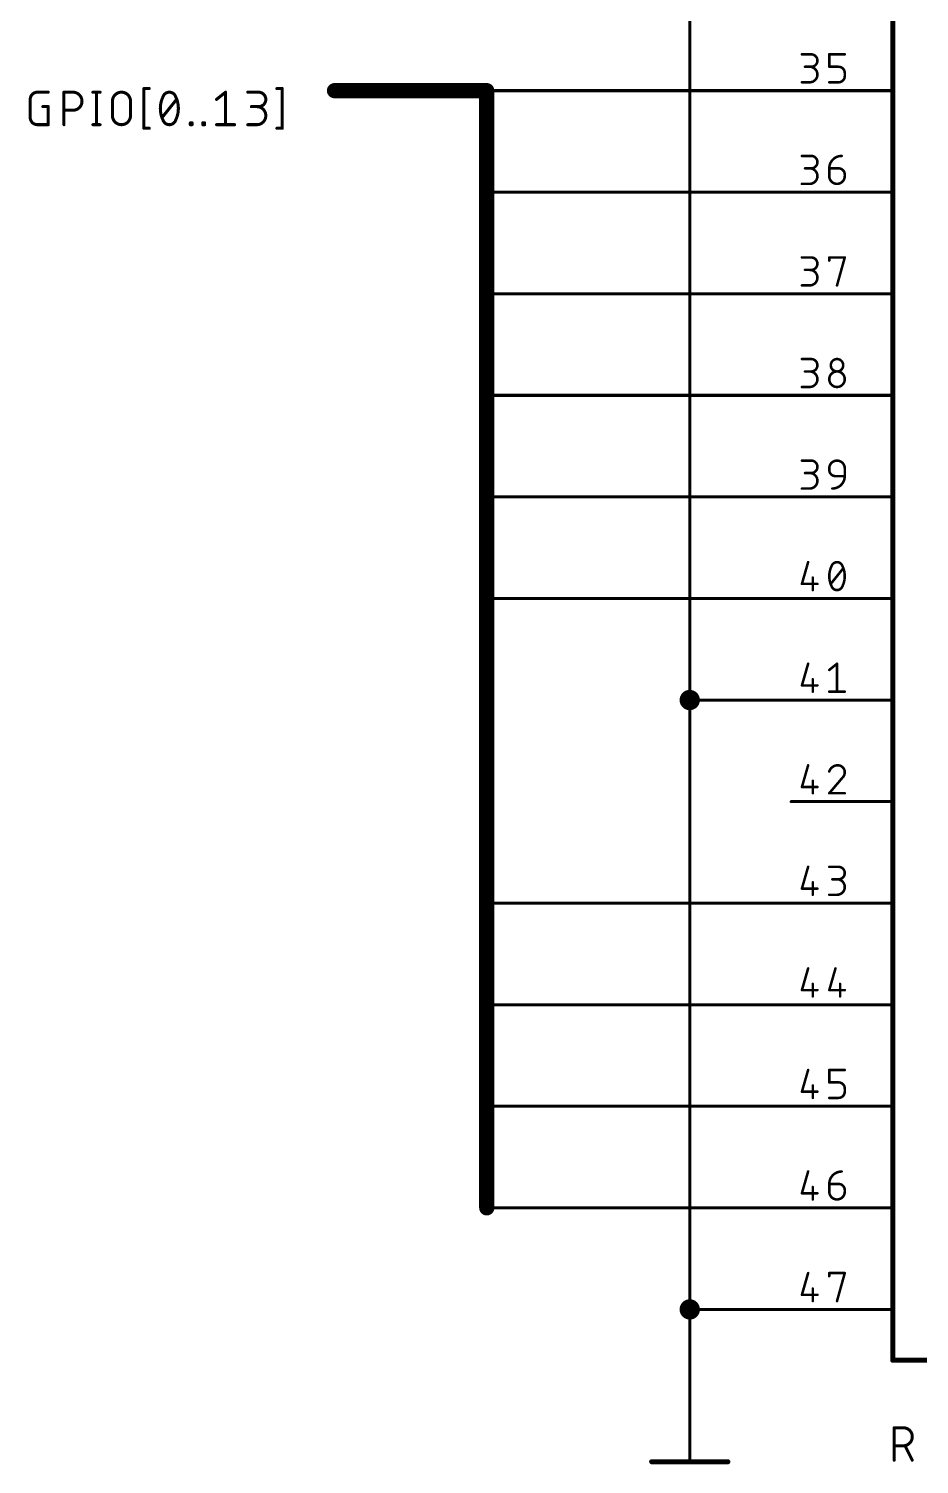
# Model space of a CAD drawing. Extents: x 0 to 388, y 0 to 261.
# Drawn here: x 109.2 to 153.7, y 91.3 to 163.1 of the extents above; entities that cross this region are included whole.
import ezdxf

# ---------------------------------------------------------------- set-up
doc = ezdxf.new("R2010")
doc.units = 0
for name, color, linetype in [('91', 94, 'CONTINUOUS'), ('92', 174, 'CONTINUOUS'), ('94', 14, 'CONTINUOUS'), ('95', 250, 'CONTINUOUS'), ('96', 250, 'CONTINUOUS')]:
    doc.layers.add(name, color=color, linetype=linetype)

msp = doc.modelspace()

# ---------------------------------------------------------------- linework, layer by layer
at = {"layer": '91', "const_width": 0.1524}
for points in [[(142.24, 170.18), (142.24, 129.54)], [(132.08, 160.02), (147.32, 160.02)], [(132.08, 154.94), (147.32, 154.94)], [(132.08, 149.86), (147.32, 149.86)], [(132.08, 144.78), (147.32, 144.78)], [(132.08, 139.7), (147.32, 139.7)], [(132.08, 134.62), (147.32, 134.62)], [(142.24, 129.54), (142.24, 99.06)], [(147.32, 129.54), (142.24, 129.54)], [(132.08, 119.38), (147.32, 119.38)], [(147.32, 114.3), (132.08, 114.3)], [(147.32, 109.22), (132.08, 109.22)], [(147.32, 104.14), (132.08, 104.14)], [(142.24, 99.06), (142.24, 93.98)], [(147.32, 99.06), (142.24, 99.06)]]:
    msp.add_lwpolyline(points, dxfattribs=at)
at = {"layer": '91'}
for points, const_width in [([(132.08, 160.0581, 1), (132.08, 159.9819)], 0.0762), ([(147.32, 159.9819, 1), (147.32, 160.0581)], 0.0762), ([(132.08, 154.9781, 1), (132.08, 154.9019)], 0.0762), ([(147.32, 154.9019, 1), (147.32, 154.9781)], 0.0762), ([(132.08, 149.8981, 1), (132.08, 149.8219)], 0.0762), ([(147.32, 149.8219, 1), (147.32, 149.8981)], 0.0762), ([(132.08, 144.8181, 1), (132.08, 144.7419)], 0.0762), ([(147.32, 144.7419, 1), (147.32, 144.8181)], 0.0762), ([(132.08, 139.7381, 1), (132.08, 139.6619)], 0.0762), ([(147.32, 139.6619, 1), (147.32, 139.7381)], 0.0762), ([(132.08, 134.6581, 1), (132.08, 134.5819)], 0.0762), ([(147.32, 134.5819, 1), (147.32, 134.6581)], 0.0762), ([(142.24, 129.286, 1), (142.24, 129.794, 1), (142.24, 129.286)], 0.508), ([(142.2781, 129.54, 1), (142.2019, 129.54)], 0.0762), ([(142.24, 129.5781, 1), (142.24, 129.5019)], 0.0762), ([(142.2019, 129.54, 1), (142.2781, 129.54)], 0.0762), ([(147.32, 129.5019, 1), (147.32, 129.5781)], 0.0762), ([(132.08, 119.4181, 1), (132.08, 119.3419)], 0.0762), ([(147.32, 119.3419, 1), (147.32, 119.4181)], 0.0762), ([(132.08, 114.3381, 1), (132.08, 114.2619)], 0.0762), ([(147.32, 114.2619, 1), (147.32, 114.3381)], 0.0762), ([(132.08, 109.2581, 1), (132.08, 109.1819)], 0.0762), ([(147.32, 109.1819, 1), (147.32, 109.2581)], 0.0762), ([(132.08, 104.1781, 1), (132.08, 104.1019)], 0.0762), ([(147.32, 104.1019, 1), (147.32, 104.1781)], 0.0762), ([(142.24, 98.806, 1), (142.24, 99.314, 1), (142.24, 98.806)], 0.508), ([(142.2781, 99.06, 1), (142.2019, 99.06)], 0.0762), ([(142.24, 99.0981, 1), (142.24, 99.0219)], 0.0762), ([(142.2019, 99.06, 1), (142.2781, 99.06)], 0.0762), ([(147.32, 99.0219, 1), (147.32, 99.0981)], 0.0762), ([(142.2019, 93.98, 1), (142.2781, 93.98)], 0.0762)]:
    msp.add_lwpolyline(points, format="xyb", dxfattribs=dict(at, const_width=const_width))
at = {"layer": '92', "const_width": 0.762}
for points in [[(132.08, 160.02), (124.46, 160.02)], [(132.08, 104.14), (132.08, 160.02)]]:
    msp.add_lwpolyline(points, dxfattribs=at)
at = {"layer": '92', "const_width": 0.381}
for points in [[(124.46, 160.2105, 1), (124.46, 159.8295)], [(132.2705, 160.02, 1), (131.8895, 160.02)], [(132.08, 159.8295, 1), (132.08, 160.2105)], [(131.8895, 104.14, 1), (132.2705, 104.14)]]:
    msp.add_lwpolyline(points, format="xyb", dxfattribs=at)
at = {"layer": '94'}
for points, const_width in [([(152.4, 198.12), (152.4, 96.52)], 0.254), ([(147.32, 160.02), (152.4, 160.02)], 0.1524), ([(147.32, 154.94), (152.4, 154.94)], 0.1524), ([(147.32, 149.86), (152.4, 149.86)], 0.1524), ([(147.32, 144.78), (152.4, 144.78)], 0.1524), ([(147.32, 139.7), (152.4, 139.7)], 0.1524), ([(147.32, 134.62), (152.4, 134.62)], 0.1524), ([(147.32, 129.54), (152.4, 129.54)], 0.1524), ([(147.32, 124.46), (152.4, 124.46)], 0.1524), ([(147.32, 119.38), (152.4, 119.38)], 0.1524), ([(147.32, 114.3), (152.4, 114.3)], 0.1524), ([(147.32, 109.22), (152.4, 109.22)], 0.1524), ([(147.32, 104.14), (152.4, 104.14)], 0.1524), ([(147.32, 99.06), (152.4, 99.06)], 0.1524), ([(152.4, 96.52), (215.9, 96.52)], 0.254), ([(142.24, 93.98), (142.24, 91.44)], 0.1524), ([(140.335, 91.44), (144.145, 91.44)], 0.254)]:
    msp.add_lwpolyline(points, dxfattribs=dict(at, const_width=const_width))
for points, const_width in [([(147.32, 160.0581, 1), (147.32, 159.9819)], 0.0762), ([(152.4, 159.9819, 1), (152.4, 160.0581)], 0.0762), ([(147.32, 154.9781, 1), (147.32, 154.9019)], 0.0762), ([(152.4, 154.9019, 1), (152.4, 154.9781)], 0.0762), ([(147.32, 149.8981, 1), (147.32, 149.8219)], 0.0762), ([(152.4, 149.8219, 1), (152.4, 149.8981)], 0.0762), ([(147.32, 144.8181, 1), (147.32, 144.7419)], 0.0762), ([(152.4, 144.7419, 1), (152.4, 144.8181)], 0.0762), ([(147.32, 139.7381, 1), (147.32, 139.6619)], 0.0762), ([(152.4, 139.6619, 1), (152.4, 139.7381)], 0.0762), ([(147.32, 134.6581, 1), (147.32, 134.5819)], 0.0762), ([(152.4, 134.5819, 1), (152.4, 134.6581)], 0.0762), ([(147.32, 129.5781, 1), (147.32, 129.5019)], 0.0762), ([(152.4, 129.5019, 1), (152.4, 129.5781)], 0.0762), ([(147.32, 124.4981, 1), (147.32, 124.4219)], 0.0762), ([(152.4, 124.4219, 1), (152.4, 124.4981)], 0.0762), ([(147.32, 119.4181, 1), (147.32, 119.3419)], 0.0762), ([(152.4, 119.3419, 1), (152.4, 119.4181)], 0.0762), ([(147.32, 114.3381, 1), (147.32, 114.2619)], 0.0762), ([(152.4, 114.2619, 1), (152.4, 114.3381)], 0.0762), ([(147.32, 109.2581, 1), (147.32, 109.1819)], 0.0762), ([(152.4, 109.1819, 1), (152.4, 109.2581)], 0.0762), ([(147.32, 104.1781, 1), (147.32, 104.1019)], 0.0762), ([(152.4, 104.1019, 1), (152.4, 104.1781)], 0.0762), ([(147.32, 99.0981, 1), (147.32, 99.0219)], 0.0762), ([(152.4, 99.0219, 1), (152.4, 99.0981)], 0.0762), ([(152.4, 96.5835, 1), (152.4, 96.4565)], 0.127), ([(152.3365, 96.52, 1), (152.4635, 96.52)], 0.127), ([(142.2781, 93.98, 1), (142.2019, 93.98)], 0.0762), ([(140.335, 91.5035, 1), (140.335, 91.3765)], 0.127), ([(142.2019, 91.44, 1), (142.2781, 91.44)], 0.0762), ([(144.145, 91.3765, 1), (144.145, 91.5035)], 0.127)]:
    msp.add_lwpolyline(points, format="xyb", dxfattribs=dict(at, const_width=const_width))
at = {"layer": '95'}
for points, const_width in [([(147.8547, 161.8361), (148.3204, 161.8361)], 0.127), ([(149.2236, 161.2152), (149.2236, 161.8361)], 0.127), ([(149.2236, 161.8361), (149.9997, 161.8361)], 0.127), ([(148.3204, 161.2152), (148.01, 161.2152)], 0.127), ([(149.6893, 161.2152), (149.2236, 161.2152)], 0.127), ([(149.9997, 160.7495), (149.9997, 160.9048)], 0.127), ([(114.9162, 158.1376), (114.9162, 160.1244)], 0.1524), ([(114.9162, 160.1244), (115.1871, 160.1244)], 0.1524), ([(121.5729, 160.1244), (121.8438, 160.1244)], 0.1524), ([(121.8438, 160.1244), (121.8438, 158.1376)], 0.1524), ([(147.8547, 160.4391), (148.2428, 160.4391)], 0.127), ([(149.2236, 160.4391), (149.6893, 160.4391)], 0.127), ([(109.2271, 158.6794), (109.2271, 159.5826)], 0.1524), ([(109.5883, 159.9438), (110.1302, 159.9438)], 0.1524), ([(110.9155, 158.3182), (110.9155, 159.9438)], 0.1524), ([(110.9155, 159.9438), (111.3671, 159.9438)], 0.1524), ([(112.3637, 159.9438), (112.725, 159.9438)], 0.1524), ([(112.5444, 159.9438), (112.5444, 158.3182)], 0.1524), ([(113.3433, 158.7698), (113.3433, 159.4922)], 0.1524), ([(114.2464, 159.4922), (114.2464, 158.7698)], 0.1524), ([(115.8304, 158.6794), (116.5529, 159.5826)], 0.1524), ([(118.5537, 159.5826), (119.0053, 159.9438)], 0.1524), ([(119.0053, 159.9438), (119.0053, 158.3182)], 0.1524), ([(120.1168, 159.9438), (120.6587, 159.9438)], 0.1524), ([(109.8592, 159.2213), (110.1302, 159.2213)], 0.1524), ([(110.1302, 159.2213), (110.1302, 158.3182)], 0.1524), ([(111.3671, 159.0407), (110.9155, 159.0407)], 0.1524), ([(120.6587, 159.2213), (120.2974, 159.2213)], 0.1524), ([(110.1302, 158.3182), (109.5883, 158.3182)], 0.1524), ([(112.3637, 158.3182), (112.725, 158.3182)], 0.1524), ([(115.1871, 158.1376), (114.9162, 158.1376)], 0.1524), ([(117.2407, 158.3182), (117.2407, 158.4085)], 0.1524), ([(117.2407, 158.4085), (117.331, 158.4085)], 0.1524), ([(117.331, 158.3182), (117.2407, 158.3182)], 0.1524), ([(117.331, 158.4085), (117.331, 158.3182)], 0.1524), ([(117.8659, 158.3182), (117.8659, 158.4085)], 0.1524), ([(117.8659, 158.4085), (117.9562, 158.4085)], 0.1524), ([(117.9562, 158.3182), (117.8659, 158.3182)], 0.1524), ([(117.9562, 158.4085), (117.9562, 158.3182)], 0.1524), ([(118.5537, 158.3182), (119.4568, 158.3182)], 0.1524), ([(120.1168, 158.3182), (120.5684, 158.3182)], 0.1524), ([(121.8438, 158.1376), (121.5729, 158.1376)], 0.1524), ([(147.8547, 156.7561), (148.3204, 156.7561)], 0.127), ([(148.3204, 156.1352), (148.01, 156.1352)], 0.127), ([(149.2236, 156.1352), (149.6893, 156.1352)], 0.127), ([(149.2236, 155.7472), (149.2236, 156.1352)], 0.127), ([(149.9997, 155.8248), (149.9997, 155.7472)], 0.127), ([(147.8547, 155.3591), (148.2428, 155.3591)], 0.127), ([(147.8547, 151.6761), (148.3204, 151.6761)], 0.127), ([(149.2236, 151.5209), (149.2236, 151.6761)], 0.127), ([(149.2236, 151.6761), (149.9997, 151.6761)], 0.127), ([(149.9997, 151.6761), (149.6116, 150.2791)], 0.127), ([(148.3204, 151.0552), (148.01, 151.0552)], 0.127), ([(147.8547, 150.2791), (148.2428, 150.2791)], 0.127), ([(147.8547, 146.5961), (148.3204, 146.5961)], 0.127), ([(148.3204, 145.9752), (148.01, 145.9752)], 0.127), ([(147.8547, 145.1991), (148.2428, 145.1991)], 0.127), ([(147.8547, 141.5161), (148.3204, 141.5161)], 0.127), ([(148.3204, 140.8952), (148.01, 140.8952)], 0.127), ([(149.2236, 141.0504), (149.2236, 141.128)], 0.127), ([(149.9997, 140.74), (149.534, 140.74)], 0.127), ([(149.9997, 141.128), (149.9997, 140.74)], 0.127), ([(147.8547, 140.1191), (148.2428, 140.1191)], 0.127), ([(148.1652, 136.4361), (147.8547, 135.3495)], 0.127), ([(148.398, 135.66), (148.398, 135.0391)], 0.127), ([(149.3012, 135.3495), (149.9221, 136.1257)], 0.127), ([(147.8547, 135.3495), (148.6308, 135.3495)], 0.127), ([(148.1652, 131.3561), (147.8547, 130.2695)], 0.127), ([(149.2236, 131.0457), (149.6116, 131.3561)], 0.127), ([(149.6116, 131.3561), (149.6116, 129.9591)], 0.127), ([(147.8547, 130.2695), (148.6308, 130.2695)], 0.127), ([(148.398, 130.58), (148.398, 129.9591)], 0.127), ([(149.2236, 129.9591), (149.9997, 129.9591)], 0.127), ([(148.1652, 126.2761), (147.8547, 125.1895)], 0.127), ([(149.8833, 125.6552), (149.2236, 124.8791)], 0.127), ([(147.8547, 125.1895), (148.6308, 125.1895)], 0.127), ([(148.398, 125.5), (148.398, 124.8791)], 0.127), ([(149.2236, 124.8791), (149.9997, 124.8791)], 0.127), ([(148.1652, 121.1961), (147.8547, 120.1095)], 0.127), ([(149.2236, 121.1961), (149.6893, 121.1961)], 0.127), ([(149.6893, 120.5752), (149.3788, 120.5752)], 0.127), ([(147.8547, 120.1095), (148.6308, 120.1095)], 0.127), ([(148.398, 120.42), (148.398, 119.7991)], 0.127), ([(149.2236, 119.7991), (149.6116, 119.7991)], 0.127), ([(148.1652, 116.1161), (147.8547, 115.0295)], 0.127), ([(149.534, 116.1161), (149.2236, 115.0295)], 0.127), ([(147.8547, 115.0295), (148.6308, 115.0295)], 0.127), ([(148.398, 115.34), (148.398, 114.7191)], 0.127), ([(149.2236, 115.0295), (149.9997, 115.0295)], 0.127), ([(149.7669, 115.34), (149.7669, 114.7191)], 0.127), ([(148.1652, 111.0361), (147.8547, 109.9495)], 0.127), ([(149.2236, 110.4152), (149.2236, 111.0361)], 0.127), ([(149.2236, 111.0361), (149.9997, 111.0361)], 0.127), ([(147.8547, 109.9495), (148.6308, 109.9495)], 0.127), ([(148.398, 110.26), (148.398, 109.6391)], 0.127), ([(149.6893, 110.4152), (149.2236, 110.4152)], 0.127), ([(149.9997, 109.9495), (149.9997, 110.1048)], 0.127), ([(149.2236, 109.6391), (149.6893, 109.6391)], 0.127), ([(148.1652, 105.9561), (147.8547, 104.8695)], 0.127), ([(147.8547, 104.8695), (148.6308, 104.8695)], 0.127), ([(148.398, 105.18), (148.398, 104.5591)], 0.127), ([(149.2236, 105.3352), (149.6893, 105.3352)], 0.127), ([(149.2236, 104.9472), (149.2236, 105.3352)], 0.127), ([(149.9997, 105.0248), (149.9997, 104.9472)], 0.127), ([(148.1652, 100.8761), (147.8547, 99.7895)], 0.127), ([(149.2236, 100.7209), (149.2236, 100.8761)], 0.127), ([(149.2236, 100.8761), (149.9997, 100.8761)], 0.127), ([(149.9997, 100.8761), (149.6116, 99.4791)], 0.127), ([(147.8547, 99.7895), (148.6308, 99.7895)], 0.127), ([(148.398, 100.1), (148.398, 99.4791)], 0.127)]:
    msp.add_lwpolyline(points, dxfattribs=dict(at, const_width=const_width))
for points, const_width in [([(147.8547, 161.8679, 1), (147.8547, 161.8044)], 0.0635), ([(148.3204, 161.2152, 1), (148.3204, 161.8361)], 0.127), ([(148.3204, 161.8679, 1), (148.3204, 161.8044)], 0.0635), ([(148.3204, 161.8044, 1), (148.3204, 161.8679)], 0.0635), ([(149.2553, 161.8361, 1), (149.1918, 161.8361)], 0.0635), ([(149.2236, 161.8679, 1), (149.2236, 161.8044)], 0.0635), ([(149.9997, 161.8044, 1), (149.9997, 161.8679)], 0.0635), ([(148.01, 161.247, 1), (148.01, 161.1835)], 0.0635), ([(148.2428, 161.247, 1), (148.2428, 161.1835)], 0.0635), ([(148.2428, 160.4391, 1), (148.2428, 161.2152)], 0.127), ([(148.3204, 161.247, 1), (148.3204, 161.1835)], 0.0635), ([(148.3204, 161.1835, 1), (148.3204, 161.247)], 0.0635), ([(149.2236, 161.247, 1), (149.2236, 161.1835)], 0.0635), ([(149.1918, 161.2152, 1), (149.2553, 161.2152)], 0.0635), ([(149.6893, 161.247, 1), (149.6893, 161.1835)], 0.0635), ([(149.9997, 160.9048, 0.4142), (149.6893, 161.2152)], 0.127), ([(149.6893, 161.1835, 1), (149.6893, 161.247)], 0.0635), ([(150.0315, 160.9048, 1), (149.968, 160.9048)], 0.0635), ([(149.968, 160.9048, 1), (150.0315, 160.9048)], 0.0635), ([(114.9543, 160.1244, 1), (114.8781, 160.1244)], 0.0762), ([(114.9162, 160.1625, 1), (114.9162, 160.0863)], 0.0762), ([(115.1871, 160.0863, 1), (115.1871, 160.1625)], 0.0762), ([(121.5729, 160.1625, 1), (121.5729, 160.0863)], 0.0762), ([(121.8819, 160.1244, 1), (121.8057, 160.1244)], 0.0762), ([(121.8438, 160.0863, 1), (121.8438, 160.1625)], 0.0762), ([(147.8547, 160.4708, 1), (147.8547, 160.4074)], 0.0635), ([(148.2428, 160.4708, 1), (148.2428, 160.4074)], 0.0635), ([(148.2428, 160.4074, 1), (148.2428, 160.4708)], 0.0635), ([(149.2236, 160.4708, 1), (149.2236, 160.4074)], 0.0635), ([(149.6893, 160.4391, 0.4142), (149.9997, 160.7495)], 0.127), ([(149.6893, 160.4708, 1), (149.6893, 160.4074)], 0.0635), ([(149.6893, 160.4074, 1), (149.6893, 160.4708)], 0.0635), ([(150.0315, 160.7495, 1), (149.968, 160.7495)], 0.0635), ([(149.968, 160.7495, 1), (150.0315, 160.7495)], 0.0635), ([(109.5883, 159.9438, 0.4142), (109.2271, 159.5826)], 0.1524), ([(109.2652, 159.5826, 1), (109.189, 159.5826)], 0.0762), ([(109.189, 159.5826, 1), (109.2652, 159.5826)], 0.0762), ([(109.5883, 159.9819, 1), (109.5883, 159.9057)], 0.0762), ([(109.5883, 159.9057, 1), (109.5883, 159.9819)], 0.0762), ([(110.1302, 159.9057, 1), (110.1302, 159.9819)], 0.0762), ([(110.9536, 159.9438, 1), (110.8774, 159.9438)], 0.0762), ([(110.9155, 159.9819, 1), (110.9155, 159.9057)], 0.0762), ([(111.3671, 159.0407, 1), (111.3671, 159.9438)], 0.1524), ([(111.3671, 159.9819, 1), (111.3671, 159.9057)], 0.0762), ([(111.3671, 159.9057, 1), (111.3671, 159.9819)], 0.0762), ([(112.3637, 159.9819, 1), (112.3637, 159.9057)], 0.0762), ([(112.5825, 159.9438, 1), (112.5063, 159.9438)], 0.0762), ([(112.725, 159.9057, 1), (112.725, 159.9819)], 0.0762), ([(114.2464, 159.4922, 1), (113.3433, 159.4922)], 0.1524), ([(113.3814, 159.4922, 1), (113.3052, 159.4922)], 0.0762), ([(113.3052, 159.4922, 1), (113.3814, 159.4922)], 0.0762), ([(114.2845, 159.4922, 1), (114.2083, 159.4922)], 0.0762), ([(114.2083, 159.4922, 1), (114.2845, 159.4922)], 0.0762), ([(115.8755, 159.718, 0.1139), (115.7401, 159.131)], 0.1524), ([(116.1916, 159.9438, 0.3205), (115.8755, 159.718)], 0.1524), ([(115.8395, 159.7304, 1), (115.9116, 159.7057)], 0.0762), ([(115.9098, 159.7013, 1), (115.8413, 159.7347)], 0.0762), ([(116.5077, 159.718, 0.3205), (116.1916, 159.9438)], 0.1524), ([(116.1916, 159.9819, 1), (116.1916, 159.9057)], 0.0762), ([(116.1916, 159.9057, 1), (116.1916, 159.9819)], 0.0762), ([(116.6432, 159.131, 0.1139), (116.5077, 159.718)], 0.1524), ([(116.542, 159.7347, 1), (116.4735, 159.7013)], 0.0762), ([(116.4717, 159.7057, 1), (116.5438, 159.7304)], 0.0762), ([(116.5826, 159.5588, 1), (116.5231, 159.6064)], 0.0762), ([(118.5299, 159.6123, 1), (118.5775, 159.5528)], 0.0762), ([(119.0434, 159.9438, 1), (118.9672, 159.9438)], 0.0762), ([(119.0291, 159.914, 1), (118.9814, 159.9736)], 0.0762), ([(120.1168, 159.9819, 1), (120.1168, 159.9057)], 0.0762), ([(120.6587, 159.2213, 1), (120.6587, 159.9438)], 0.1524), ([(120.6587, 159.9819, 1), (120.6587, 159.9057)], 0.0762), ([(120.6587, 159.9057, 1), (120.6587, 159.9819)], 0.0762), ([(109.2271, 158.6794, 0.4142), (109.5883, 158.3182)], 0.1524), ([(109.2652, 158.6794, 1), (109.189, 158.6794)], 0.0762), ([(109.189, 158.6794, 1), (109.2652, 158.6794)], 0.0762), ([(109.8592, 159.2594, 1), (109.8592, 159.1832)], 0.0762), ([(110.1683, 159.2213, 1), (110.0921, 159.2213)], 0.0762), ([(110.1302, 159.1832, 1), (110.1302, 159.2594)], 0.0762), ([(110.9155, 159.0788, 1), (110.9155, 159.0026)], 0.0762), ([(111.3671, 159.0788, 1), (111.3671, 159.0026)], 0.0762), ([(111.3671, 159.0026, 1), (111.3671, 159.0788)], 0.0762), ([(113.3433, 158.7698, 1), (114.2464, 158.7698)], 0.1524), ([(113.3814, 158.7698, 1), (113.3052, 158.7698)], 0.0762), ([(113.3052, 158.7698, 1), (113.3814, 158.7698)], 0.0762), ([(114.2845, 158.7698, 1), (114.2083, 158.7698)], 0.0762), ([(114.2083, 158.7698, 1), (114.2845, 158.7698)], 0.0762), ([(115.7401, 159.131, 0.1139), (115.8755, 158.544)], 0.1524), ([(115.7782, 159.131, 1), (115.702, 159.131)], 0.0762), ([(115.702, 159.131, 1), (115.7782, 159.131)], 0.0762), ([(115.8006, 158.7032, 1), (115.8601, 158.6556)], 0.0762), ([(116.5077, 158.544, 0.1139), (116.6432, 159.131)], 0.1524), ([(116.6813, 159.131, 1), (116.6051, 159.131)], 0.0762), ([(116.6051, 159.131, 1), (116.6813, 159.131)], 0.0762), ([(120.2974, 159.2594, 1), (120.2974, 159.1832)], 0.0762), ([(120.5684, 158.3182, 1), (120.5684, 159.2213)], 0.1524), ([(120.5684, 159.2594, 1), (120.5684, 159.1832)], 0.0762), ([(120.6587, 159.2594, 1), (120.6587, 159.1832)], 0.0762), ([(120.6587, 159.1832, 1), (120.6587, 159.2594)], 0.0762), ([(109.5883, 158.3563, 1), (109.5883, 158.2801)], 0.0762), ([(109.5883, 158.2801, 1), (109.5883, 158.3563)], 0.0762), ([(110.0921, 158.3182, 1), (110.1683, 158.3182)], 0.0762), ([(110.1302, 158.2801, 1), (110.1302, 158.3563)], 0.0762), ([(110.8774, 158.3182, 1), (110.9536, 158.3182)], 0.0762), ([(112.3637, 158.3563, 1), (112.3637, 158.2801)], 0.0762), ([(112.5063, 158.3182, 1), (112.5825, 158.3182)], 0.0762), ([(112.725, 158.2801, 1), (112.725, 158.3563)], 0.0762), ([(114.9162, 158.1757, 1), (114.9162, 158.0995)], 0.0762), ([(114.8781, 158.1376, 1), (114.9543, 158.1376)], 0.0762), ([(115.1871, 158.0995, 1), (115.1871, 158.1757)], 0.0762), ([(115.8755, 158.544, 0.3205), (116.1916, 158.3182)], 0.1524), ([(115.9116, 158.5563, 1), (115.8395, 158.5316)], 0.0762), ([(115.8413, 158.5273, 1), (115.9098, 158.5607)], 0.0762), ([(116.1916, 158.3182, 0.3205), (116.5077, 158.544)], 0.1524), ([(116.1916, 158.3563, 1), (116.1916, 158.2801)], 0.0762), ([(116.1916, 158.2801, 1), (116.1916, 158.3563)], 0.0762), ([(116.4735, 158.5607, 1), (116.542, 158.5273)], 0.0762), ([(116.5438, 158.5316, 1), (116.4717, 158.5563)], 0.0762), ([(117.2788, 158.4085, 1), (117.2026, 158.4085)], 0.0762), ([(117.2407, 158.4466, 1), (117.2407, 158.3704)], 0.0762), ([(117.2407, 158.3563, 1), (117.2407, 158.2801)], 0.0762), ([(117.2026, 158.3182, 1), (117.2788, 158.3182)], 0.0762), ([(117.3691, 158.4085, 1), (117.2929, 158.4085)], 0.0762), ([(117.2929, 158.3182, 1), (117.3691, 158.3182)], 0.0762), ([(117.331, 158.3704, 1), (117.331, 158.4466)], 0.0762), ([(117.331, 158.2801, 1), (117.331, 158.3563)], 0.0762), ([(117.904, 158.4085, 1), (117.8278, 158.4085)], 0.0762), ([(117.8659, 158.4466, 1), (117.8659, 158.3704)], 0.0762), ([(117.8659, 158.3563, 1), (117.8659, 158.2801)], 0.0762), ([(117.8278, 158.3182, 1), (117.904, 158.3182)], 0.0762), ([(117.9943, 158.4085, 1), (117.9181, 158.4085)], 0.0762), ([(117.9181, 158.3182, 1), (117.9943, 158.3182)], 0.0762), ([(117.9562, 158.3704, 1), (117.9562, 158.4466)], 0.0762), ([(117.9562, 158.2801, 1), (117.9562, 158.3563)], 0.0762), ([(118.5537, 158.3563, 1), (118.5537, 158.2801)], 0.0762), ([(118.9672, 158.3182, 1), (119.0434, 158.3182)], 0.0762), ([(119.4568, 158.2801, 1), (119.4568, 158.3563)], 0.0762), ([(120.1168, 158.3563, 1), (120.1168, 158.2801)], 0.0762), ([(120.5684, 158.3563, 1), (120.5684, 158.2801)], 0.0762), ([(120.5684, 158.2801, 1), (120.5684, 158.3563)], 0.0762), ([(121.5729, 158.1757, 1), (121.5729, 158.0995)], 0.0762), ([(121.8057, 158.1376, 1), (121.8819, 158.1376)], 0.0762), ([(121.8438, 158.0995, 1), (121.8438, 158.1757)], 0.0762), ([(147.8547, 156.7878, 1), (147.8547, 156.7244)], 0.0635), ([(148.3204, 156.1352, 1), (148.3204, 156.7561)], 0.127), ([(148.3204, 156.7878, 1), (148.3204, 156.7244)], 0.0635), ([(148.3204, 156.7244, 1), (148.3204, 156.7878)], 0.0635), ([(149.8445, 156.7561, 0.4142), (149.2236, 156.1352)], 0.127), ([(149.8445, 156.7244, 1), (149.8445, 156.7878)], 0.0635), ([(148.01, 156.167, 1), (148.01, 156.1035)], 0.0635), ([(148.2428, 155.3591, 1), (148.2428, 156.1352)], 0.127), ([(148.2428, 156.167, 1), (148.2428, 156.1035)], 0.0635), ([(148.3204, 156.167, 1), (148.3204, 156.1035)], 0.0635), ([(148.3204, 156.1035, 1), (148.3204, 156.167)], 0.0635), ([(149.2236, 156.167, 1), (149.2236, 156.1035)], 0.0635), ([(149.2553, 156.1352, 1), (149.1918, 156.1352)], 0.0635), ([(149.1918, 156.1352, 1), (149.2553, 156.1352)], 0.0635), ([(149.9997, 155.8248, 0.4142), (149.6893, 156.1352)], 0.127), ([(149.6893, 156.167, 1), (149.6893, 156.1035)], 0.0635), ([(149.6893, 156.1035, 1), (149.6893, 156.167)], 0.0635), ([(150.0315, 155.8248, 1), (149.968, 155.8248)], 0.0635), ([(149.968, 155.8248, 1), (150.0315, 155.8248)], 0.0635), ([(147.8547, 155.3909, 1), (147.8547, 155.3274)], 0.0635), ([(148.2428, 155.3909, 1), (148.2428, 155.3274)], 0.0635), ([(148.2428, 155.3274, 1), (148.2428, 155.3909)], 0.0635), ([(149.2236, 155.7472, 1), (149.9997, 155.7472)], 0.127), ([(149.2553, 155.7472, 1), (149.1918, 155.7472)], 0.0635), ([(149.1918, 155.7472, 1), (149.2553, 155.7472)], 0.0635), ([(150.0315, 155.7472, 1), (149.968, 155.7472)], 0.0635), ([(149.968, 155.7472, 1), (150.0315, 155.7472)], 0.0635), ([(147.8547, 151.7079, 1), (147.8547, 151.6444)], 0.0635), ([(148.3204, 151.0552, 1), (148.3204, 151.6761)], 0.127), ([(148.3204, 151.7079, 1), (148.3204, 151.6444)], 0.0635), ([(148.3204, 151.6444, 1), (148.3204, 151.7079)], 0.0635), ([(149.2553, 151.6761, 1), (149.1918, 151.6761)], 0.0635), ([(149.2236, 151.7079, 1), (149.2236, 151.6444)], 0.0635), ([(149.1918, 151.5209, 1), (149.2553, 151.5209)], 0.0635), ([(150.0303, 151.6676, 1), (149.9691, 151.6846)], 0.0635), ([(149.9997, 151.6444, 1), (149.9997, 151.7079)], 0.0635), ([(148.01, 151.087, 1), (148.01, 151.0235)], 0.0635), ([(148.2428, 150.2791, 1), (148.2428, 151.0552)], 0.127), ([(148.2428, 151.087, 1), (148.2428, 151.0235)], 0.0635), ([(148.3204, 151.087, 1), (148.3204, 151.0235)], 0.0635), ([(148.3204, 151.0235, 1), (148.3204, 151.087)], 0.0635), ([(147.8547, 150.3108, 1), (147.8547, 150.2474)], 0.0635), ([(148.2428, 150.3108, 1), (148.2428, 150.2474)], 0.0635), ([(148.2428, 150.2474, 1), (148.2428, 150.3108)], 0.0635), ([(149.5811, 150.2876, 1), (149.6422, 150.2706)], 0.0635), ([(147.8547, 146.6278, 1), (147.8547, 146.5644)], 0.0635), ([(148.3204, 145.9752, 1), (148.3204, 146.5961)], 0.127), ([(148.3204, 146.6278, 1), (148.3204, 146.5644)], 0.0635), ([(148.3204, 146.5644, 1), (148.3204, 146.6278)], 0.0635), ([(149.9221, 146.2857, 1), (149.3012, 146.2857)], 0.127), ([(148.01, 146.007, 1), (148.01, 145.9435)], 0.0635), ([(148.2428, 145.1991, 1), (148.2428, 145.9752)], 0.127), ([(148.2428, 146.007, 1), (148.2428, 145.9435)], 0.0635), ([(148.3204, 146.007, 1), (148.3204, 145.9435)], 0.0635), ([(148.3204, 145.9435, 1), (148.3204, 146.007)], 0.0635), ([(149.9997, 145.5872, 1), (149.2236, 145.5872)], 0.127), ([(149.3012, 146.2857, 1), (149.9221, 146.2857)], 0.127), ([(149.3329, 146.2857, 1), (149.2694, 146.2857)], 0.0635), ([(149.2695, 146.2857, 1), (149.3329, 146.2857)], 0.0635), ([(149.9538, 146.2857, 1), (149.8903, 146.2857)], 0.0635), ([(149.8903, 146.2857, 1), (149.9538, 146.2857)], 0.0635), ([(147.8547, 145.2309, 1), (147.8547, 145.1674)], 0.0635), ([(148.2428, 145.2309, 1), (148.2428, 145.1674)], 0.0635), ([(148.2428, 145.1674, 1), (148.2428, 145.2309)], 0.0635), ([(149.2236, 145.5872, 1), (149.9997, 145.5872)], 0.127), ([(149.2553, 145.5872, 1), (149.1918, 145.5872)], 0.0635), ([(149.1918, 145.5872, 1), (149.2553, 145.5872)], 0.0635), ([(149.9679, 145.5872, 1), (150.0314, 145.5872)], 0.0635), ([(150.0315, 145.5872, 1), (149.968, 145.5872)], 0.0635), ([(147.8547, 141.5478, 1), (147.8547, 141.4844)], 0.0635), ([(148.3204, 140.8952, 1), (148.3204, 141.5161)], 0.127), ([(148.3204, 141.5478, 1), (148.3204, 141.4844)], 0.0635), ([(148.3204, 141.4844, 1), (148.3204, 141.5478)], 0.0635), ([(149.9997, 141.128, 1), (149.2236, 141.128)], 0.127), ([(148.01, 140.927, 1), (148.01, 140.8635)], 0.0635), ([(148.2428, 140.1191, 1), (148.2428, 140.8952)], 0.127), ([(148.2428, 140.927, 1), (148.2428, 140.8635)], 0.0635), ([(148.3204, 140.927, 1), (148.3204, 140.8635)], 0.0635), ([(148.3204, 140.8635, 1), (148.3204, 140.927)], 0.0635), ([(149.2553, 141.128, 1), (149.1918, 141.128)], 0.0635), ([(149.1918, 141.128, 1), (149.2553, 141.128)], 0.0635), ([(149.2236, 141.0504, 0.4142), (149.534, 140.74)], 0.127), ([(149.2553, 141.0504, 1), (149.1918, 141.0504)], 0.0635), ([(149.1918, 141.0504, 1), (149.2553, 141.0504)], 0.0635), ([(149.3788, 140.1191, 0.4142), (149.9997, 140.74)], 0.127), ([(149.534, 140.7717, 1), (149.534, 140.7082)], 0.0635), ([(149.534, 140.7082, 1), (149.534, 140.7717)], 0.0635), ([(149.9679, 141.128, 1), (150.0314, 141.128)], 0.0635), ([(150.0315, 141.128, 1), (149.968, 141.128)], 0.0635), ([(150.0315, 140.74, 1), (149.968, 140.74)], 0.0635), ([(149.968, 140.74, 1), (150.0315, 140.74)], 0.0635), ([(149.9997, 140.7082, 1), (149.9997, 140.7717)], 0.0635), ([(147.8547, 140.1508, 1), (147.8547, 140.0874)], 0.0635), ([(148.2428, 140.1508, 1), (148.2428, 140.0874)], 0.0635), ([(148.2428, 140.0874, 1), (148.2428, 140.1508)], 0.0635), ([(149.3788, 140.1508, 1), (149.3788, 140.0874)], 0.0635), ([(148.1957, 136.4274, 1), (148.1347, 136.4448)], 0.0635), ([(149.6116, 136.4361, 0.3205), (149.34, 136.2421)], 0.127), ([(149.8833, 136.2421, 0.3205), (149.6116, 136.4361)], 0.127), ([(149.6116, 136.4678, 1), (149.6116, 136.4044)], 0.0635), ([(149.6116, 136.4044, 1), (149.6116, 136.4678)], 0.0635), ([(148.4298, 135.66, 1), (148.3663, 135.66)], 0.0635), ([(149.34, 136.2421, 0.1139), (149.2236, 135.7376)], 0.127), ([(149.2236, 135.7376, 0.1139), (149.34, 135.2331)], 0.127), ([(149.2553, 135.7376, 1), (149.1918, 135.7376)], 0.0635), ([(149.1918, 135.7376, 1), (149.2553, 135.7376)], 0.0635), ([(149.31, 136.2524, 1), (149.37, 136.2318)], 0.0635), ([(149.3685, 136.2282, 1), (149.3115, 136.256)], 0.0635), ([(149.9118, 136.256, 1), (149.8547, 136.2282)], 0.0635), ([(149.9997, 135.7376, 0.1139), (149.8833, 136.2421)], 0.127), ([(149.8833, 135.2331, 0.1139), (149.9997, 135.7376)], 0.127), ([(149.8533, 136.2318, 1), (149.9133, 136.2524)], 0.0635), ([(149.9469, 136.1058, 1), (149.8973, 136.1455)], 0.0635), ([(150.0315, 135.7376, 1), (149.968, 135.7376)], 0.0635), ([(149.968, 135.7376, 1), (150.0315, 135.7376)], 0.0635), ([(147.8547, 135.3813, 1), (147.8547, 135.3178)], 0.0635), ([(147.8242, 135.3583, 1), (147.8853, 135.3408)], 0.0635), ([(148.3663, 135.0391, 1), (148.4298, 135.0391)], 0.0635), ([(148.6308, 135.3178, 1), (148.6308, 135.3813)], 0.0635), ([(149.2764, 135.3694, 1), (149.326, 135.3297)], 0.0635), ([(149.34, 135.2331, 0.3205), (149.6116, 135.0391)], 0.127), ([(149.37, 135.2434, 1), (149.31, 135.2228)], 0.0635), ([(149.3115, 135.2192, 1), (149.3685, 135.247)], 0.0635), ([(149.6116, 135.0391, 0.3205), (149.8833, 135.2331)], 0.127), ([(149.6116, 135.0708, 1), (149.6116, 135.0074)], 0.0635), ([(149.6116, 135.0074, 1), (149.6116, 135.0708)], 0.0635), ([(149.8547, 135.247, 1), (149.9118, 135.2192)], 0.0635), ([(149.9133, 135.2228, 1), (149.8533, 135.2434)], 0.0635), ([(148.1957, 131.3474, 1), (148.1347, 131.3648)], 0.0635), ([(149.6434, 131.3561, 1), (149.5799, 131.3561)], 0.0635), ([(149.6315, 131.3313, 1), (149.5918, 131.3809)], 0.0635), ([(149.2038, 131.0704, 1), (149.2434, 131.0209)], 0.0635), ([(147.8547, 130.3013, 1), (147.8547, 130.2378)], 0.0635), ([(147.8242, 130.2783, 1), (147.8853, 130.2608)], 0.0635), ([(148.4298, 130.58, 1), (148.3663, 130.58)], 0.0635), ([(148.3663, 129.9591, 1), (148.4298, 129.9591)], 0.0635), ([(148.6308, 130.2378, 1), (148.6308, 130.3013)], 0.0635), ([(149.2236, 129.9908, 1), (149.2236, 129.9274)], 0.0635), ([(149.5799, 129.9591, 1), (149.6434, 129.9591)], 0.0635), ([(149.9997, 129.9274, 1), (149.9997, 129.9908)], 0.0635), ([(148.1957, 126.2674, 1), (148.1347, 126.2848)], 0.0635), ([(149.6505, 126.2761, 0.3252), (149.2236, 125.9657)], 0.127), ([(149.1934, 125.9754, 1), (149.2538, 125.9559)], 0.0635), ([(149.6505, 126.3079, 1), (149.6505, 126.2443)], 0.0635), ([(149.9997, 125.9269, 0.4142), (149.6505, 126.2761)], 0.127), ([(149.6505, 126.2444, 1), (149.6504, 126.3078)], 0.0635), ([(149.8833, 125.6552, 0.2053), (149.9997, 125.9269)], 0.127), ([(149.8614, 125.6782, 1), (149.9052, 125.6322)], 0.0635), ([(149.9075, 125.6346, 1), (149.8591, 125.6758)], 0.0635), ([(150.0314, 125.9268, 1), (149.968, 125.9269)], 0.0635), ([(149.968, 125.9269, 1), (150.0315, 125.9269)], 0.0635), ([(147.8547, 125.2213, 1), (147.8547, 125.1578)], 0.0635), ([(147.8242, 125.1983, 1), (147.8853, 125.1808)], 0.0635), ([(148.4298, 125.5, 1), (148.3663, 125.5)], 0.0635), ([(148.6308, 125.1578, 1), (148.6308, 125.2213)], 0.0635), ([(149.2236, 124.9109, 1), (149.2236, 124.8474)], 0.0635), ([(149.9997, 124.8474, 1), (149.9997, 124.9109)], 0.0635), ([(148.3663, 124.8791, 1), (148.4298, 124.8791)], 0.0635), ([(149.1994, 124.8997, 1), (149.2478, 124.8585)], 0.0635), ([(148.1957, 121.1874, 1), (148.1347, 121.2048)], 0.0635), ([(149.2236, 121.2279, 1), (149.2236, 121.1643)], 0.0635), ([(149.3788, 120.607, 1), (149.3788, 120.5435)], 0.0635), ([(149.6116, 120.607, 1), (149.6116, 120.5435)], 0.0635), ([(149.6116, 119.7991, 1), (149.6116, 120.5752)], 0.127), ([(149.6893, 121.2279, 1), (149.6893, 121.1643)], 0.0635), ([(149.6893, 120.5752, 1), (149.6893, 121.1961)], 0.127), ([(149.6893, 120.607, 1), (149.6893, 120.5435)], 0.0635), ([(149.6893, 121.1643, 1), (149.6893, 121.2279)], 0.0635), ([(149.6893, 120.5435, 1), (149.6893, 120.607)], 0.0635), ([(147.8547, 120.1413, 1), (147.8547, 120.0778)], 0.0635), ([(147.8242, 120.1183, 1), (147.8853, 120.1008)], 0.0635), ([(148.4298, 120.42, 1), (148.3663, 120.42)], 0.0635), ([(148.6308, 120.0778, 1), (148.6308, 120.1413)], 0.0635), ([(148.3663, 119.7991, 1), (148.4298, 119.7991)], 0.0635), ([(149.2236, 119.8309, 1), (149.2236, 119.7674)], 0.0635), ([(149.6116, 119.8309, 1), (149.6116, 119.7674)], 0.0635), ([(149.6116, 119.7674, 1), (149.6116, 119.8309)], 0.0635), ([(148.1957, 116.1074, 1), (148.1347, 116.1248)], 0.0635), ([(149.5646, 116.1074, 1), (149.5035, 116.1248)], 0.0635), ([(147.8547, 115.0613, 1), (147.8547, 114.9978)], 0.0635), ([(147.8242, 115.0383, 1), (147.8853, 115.0208)], 0.0635), ([(148.4298, 115.34, 1), (148.3663, 115.34)], 0.0635), ([(148.6308, 114.9978, 1), (148.6308, 115.0613)], 0.0635), ([(149.2236, 115.0613, 1), (149.2236, 114.9978)], 0.0635), ([(149.1931, 115.0383, 1), (149.2541, 115.0208)], 0.0635), ([(149.7986, 115.34, 1), (149.7351, 115.34)], 0.0635), ([(149.9997, 114.9978, 1), (149.9997, 115.0613)], 0.0635), ([(148.3663, 114.7191, 1), (148.4298, 114.7191)], 0.0635), ([(149.7351, 114.7191, 1), (149.7986, 114.7191)], 0.0635), ([(148.1957, 111.0274, 1), (148.1347, 111.0448)], 0.0635), ([(149.2553, 111.0361, 1), (149.1918, 111.0361)], 0.0635), ([(149.2236, 111.0679, 1), (149.2236, 111.0044)], 0.0635), ([(149.9997, 111.0044, 1), (149.9997, 111.0679)], 0.0635), ([(147.8547, 109.9813, 1), (147.8547, 109.9178)], 0.0635), ([(147.8242, 109.9583, 1), (147.8853, 109.9408)], 0.0635), ([(148.4298, 110.26, 1), (148.3663, 110.26)], 0.0635), ([(148.6308, 109.9178, 1), (148.6308, 109.9813)], 0.0635), ([(149.2236, 110.447, 1), (149.2236, 110.3835)], 0.0635), ([(149.1918, 110.4152, 1), (149.2553, 110.4152)], 0.0635), ([(149.6893, 110.447, 1), (149.6893, 110.3835)], 0.0635), ([(149.9997, 110.1048, 0.4142), (149.6893, 110.4152)], 0.127), ([(149.6893, 109.6391, 0.4142), (149.9997, 109.9495)], 0.127), ([(149.6893, 110.3835, 1), (149.6893, 110.447)], 0.0635), ([(150.0315, 110.1048, 1), (149.968, 110.1048)], 0.0635), ([(149.968, 110.1048, 1), (150.0315, 110.1048)], 0.0635), ([(150.0315, 109.9495, 1), (149.968, 109.9495)], 0.0635), ([(149.968, 109.9495, 1), (150.0315, 109.9495)], 0.0635), ([(148.3663, 109.6391, 1), (148.4298, 109.6391)], 0.0635), ([(149.2236, 109.6709, 1), (149.2236, 109.6073)], 0.0635), ([(149.6893, 109.6709, 1), (149.6893, 109.6073)], 0.0635), ([(149.6893, 109.6073, 1), (149.6893, 109.6709)], 0.0635), ([(148.1957, 105.9474, 1), (148.1347, 105.9648)], 0.0635), ([(149.8445, 105.9561, 0.4142), (149.2236, 105.3352)], 0.127), ([(149.8445, 105.9244, 1), (149.8445, 105.9878)], 0.0635), ([(147.8547, 104.9013, 1), (147.8547, 104.8378)], 0.0635), ([(147.8242, 104.8783, 1), (147.8853, 104.8608)], 0.0635), ([(148.4298, 105.18, 1), (148.3663, 105.18)], 0.0635), ([(148.6308, 104.8378, 1), (148.6308, 104.9013)], 0.0635), ([(149.2236, 105.367, 1), (149.2236, 105.3035)], 0.0635), ([(149.2553, 105.3352, 1), (149.1918, 105.3352)], 0.0635), ([(149.1918, 105.3352, 1), (149.2553, 105.3352)], 0.0635), ([(149.2236, 104.9472, 1), (149.9997, 104.9472)], 0.127), ([(149.2553, 104.9472, 1), (149.1918, 104.9472)], 0.0635), ([(149.1918, 104.9472, 1), (149.2553, 104.9472)], 0.0635), ([(149.6893, 105.367, 1), (149.6893, 105.3035)], 0.0635), ([(149.9997, 105.0248, 0.4142), (149.6893, 105.3352)], 0.127), ([(149.6893, 105.3035, 1), (149.6893, 105.367)], 0.0635), ([(150.0315, 105.0248, 1), (149.968, 105.0248)], 0.0635), ([(149.968, 105.0248, 1), (150.0315, 105.0248)], 0.0635), ([(150.0315, 104.9472, 1), (149.968, 104.9472)], 0.0635), ([(149.968, 104.9472, 1), (150.0315, 104.9472)], 0.0635), ([(148.3663, 104.5591, 1), (148.4298, 104.5591)], 0.0635), ([(148.1957, 100.8674, 1), (148.1347, 100.8848)], 0.0635), ([(149.2236, 100.9079, 1), (149.2236, 100.8444)], 0.0635), ([(149.2553, 100.8761, 1), (149.1918, 100.8761)], 0.0635), ([(149.1918, 100.7209, 1), (149.2553, 100.7209)], 0.0635), ([(150.0303, 100.8676, 1), (149.9691, 100.8846)], 0.0635), ([(149.9997, 100.8444, 1), (149.9997, 100.9079)], 0.0635), ([(147.8547, 99.8213, 1), (147.8547, 99.7578)], 0.0635), ([(147.8242, 99.7983, 1), (147.8853, 99.7808)], 0.0635), ([(148.4298, 100.1, 1), (148.3663, 100.1)], 0.0635), ([(148.6308, 99.7578, 1), (148.6308, 99.8213)], 0.0635), ([(148.3663, 99.4791, 1), (148.4298, 99.4791)], 0.0635), ([(149.5811, 99.4876, 1), (149.6422, 99.4706)], 0.0635)]:
    msp.add_lwpolyline(points, format="xyb", dxfattribs=dict(at, const_width=const_width))
at = {"layer": '96', "const_width": 0.1524}
for points in [[(152.4762, 91.5162), (152.4762, 93.1418)], [(152.4762, 93.1418), (152.9278, 93.1418)], [(152.9278, 92.2387), (152.4762, 92.2387)], [(153.3793, 91.5162), (153.0181, 92.2387)]]:
    msp.add_lwpolyline(points, dxfattribs=at)
at = {"layer": '96'}
for points, const_width in [([(152.5143, 93.1418, 1), (152.4381, 93.1418)], 0.0762), ([(152.4762, 93.1799, 1), (152.4762, 93.1037)], 0.0762), ([(152.9278, 92.2387, 1), (152.9278, 93.1418)], 0.1524), ([(152.9278, 93.1799, 1), (152.9278, 93.1037)], 0.0762), ([(152.9278, 93.1037, 1), (152.9278, 93.1799)], 0.0762), ([(152.4762, 92.2768, 1), (152.4762, 92.2006)], 0.0762), ([(152.9278, 92.2768, 1), (152.9278, 92.2006)], 0.0762), ([(152.9278, 92.2006, 1), (152.9278, 92.2768)], 0.0762), ([(153.0521, 92.2557, 1), (152.984, 92.2216)], 0.0762), ([(152.4381, 91.5162, 1), (152.5143, 91.5162)], 0.0762), ([(153.3452, 91.4992, 1), (153.4134, 91.5332)], 0.0762)]:
    msp.add_lwpolyline(points, format="xyb", dxfattribs=dict(at, const_width=const_width))

doc.saveas('drawing.dxf')
